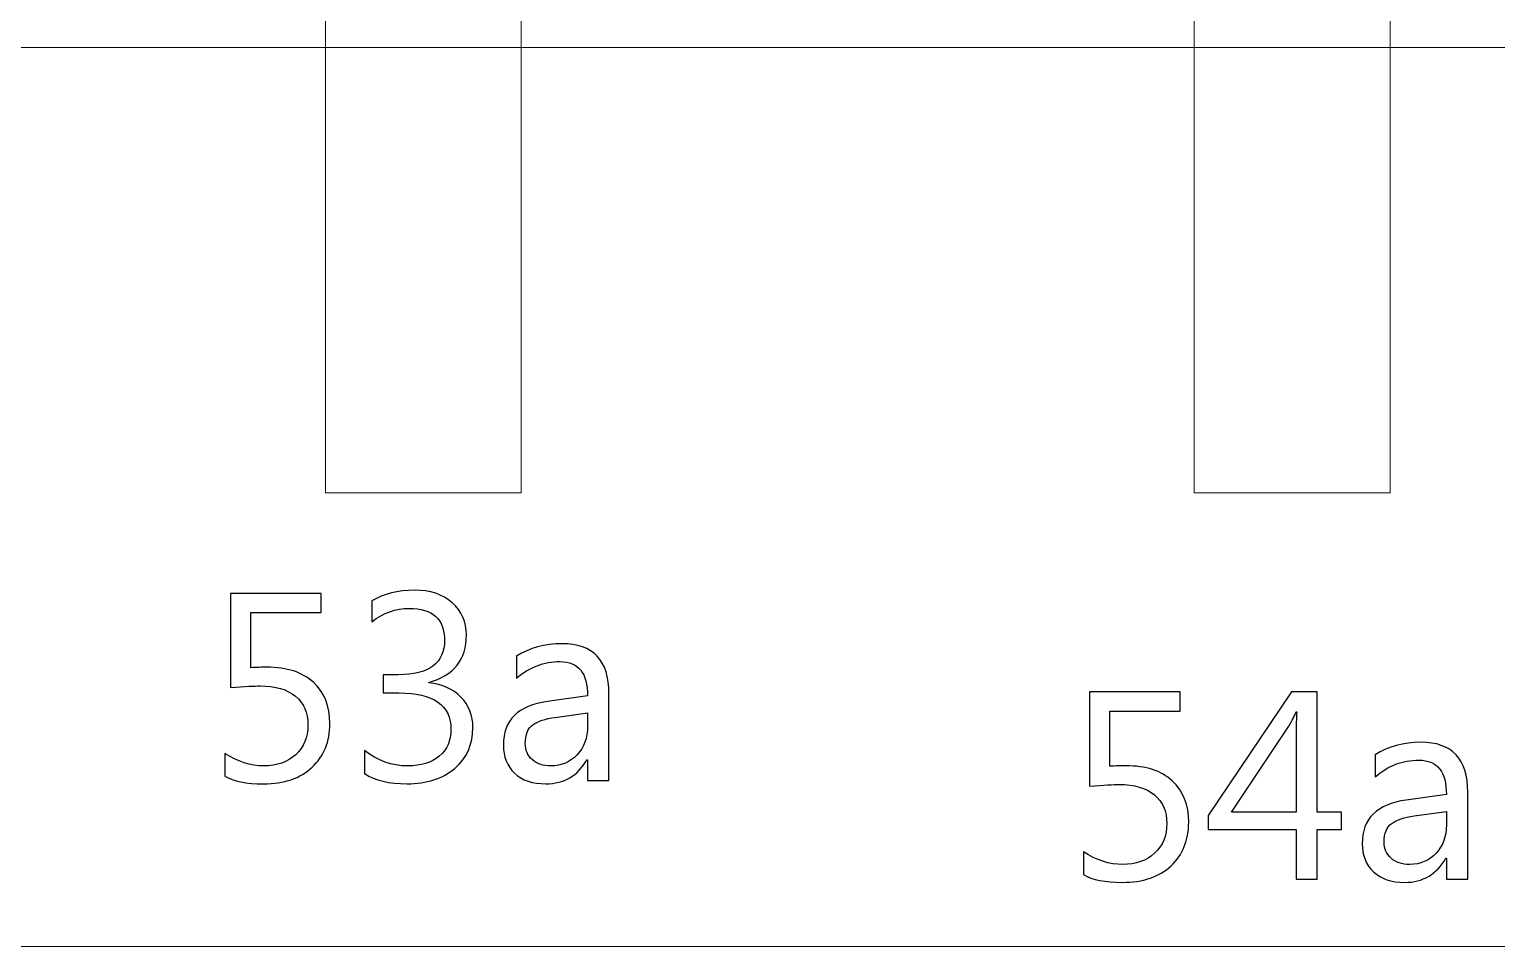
# Model space of a CAD drawing. Header units: centimetres. Extents: x -19.4 to 19.9, y -26.5 to 22.7.
# Drawn here: x -2.391 to -0.068, y 19.805 to 21.257 of the extents above; entities that cross this region are included whole.
import ezdxf

# ---------------------------------------------------------------- set-up
doc = ezdxf.new("R2010")
doc.units = ezdxf.units.CM
doc.header["$MEASUREMENT"] = 0
doc.layers.add('Camada 1', color=7, linetype='Continuous')

msp = doc.modelspace()

# ---------------------------------------------------------------- linework, layer by layer
at = {"layer": 'Camada 1', "color": 7, "lineweight": 9}
for points in [[(-1.92251, 20.52374), (-1.61237, 20.52374), (-1.61237, 21.94334), (-1.92251, 21.94334), (-1.92251, 20.52374)], [(-0.54651, 20.52374), (-0.23637, 20.52374), (-0.23637, 21.94334), (-0.54651, 21.94334), (-0.54651, 20.52374)]]:
    msp.add_lwpolyline(points, close=True, dxfattribs=at)
for points in [[(-5.71413, 22.67052), (-5.71413, 22.67052), (2.17639, 22.67048), (2.17639, 22.67048), (2.17639, 22.67048), (2.17639, 22.67048), (2.17639, 19.8054), (2.17639, 19.8054), (2.17639, 19.8054), (2.17639, 19.8054), (-5.71413, 19.80566), (-5.71413, 19.80566), (-5.71413, 19.80566), (-5.71413, 19.80566), (-5.71413, 22.67052), (-5.71413, 22.67052)], [(-5.71413, 21.22868), (-5.71413, 21.22868), (2.17639, 21.22866), (2.17639, 21.22866), (2.17639, 21.22866), (2.17639, 21.22866), (2.17639, 19.8054), (2.17639, 19.8054), (2.17639, 19.8054), (2.17639, 19.8054), (-5.71413, 19.80553), (-5.71413, 19.80553), (-5.71413, 19.80553), (-5.71413, 19.80553), (-5.71413, 21.22868), (-5.71413, 21.22868)]]:
    msp.add_open_spline(points, degree=3, knots=[0, 0, 0, 0, 0.2, 0.2, 0.2, 0.2, 0.4, 0.4, 0.4, 0.4, 0.6, 0.6, 0.6, 0.6, 1, 1, 1, 1], dxfattribs=at)
at = {"layer": 'Camada 1', "color": 7}
for points, knots in [([(-2.08178, 20.0754), (-2.08178, 20.0754), (-2.08178, 20.11138), (-2.08178, 20.11138), (-2.08178, 20.11138), (-2.06153, 20.09812), (-2.04093, 20.09148), (-2.01998, 20.09148), (-2.01998, 20.09148), (-1.99902, 20.09148), (-1.98216, 20.09741), (-1.96932, 20.10926), (-1.96932, 20.10926), (-1.95654, 20.12105), (-1.95012, 20.13678), (-1.95012, 20.15633), (-1.95012, 20.15633), (-1.95012, 20.17573), (-1.95669, 20.1909), (-1.96974, 20.20176), (-1.96974, 20.20176), (-1.98286, 20.21263), (-2.00156, 20.21806), (-2.02597, 20.21806), (-2.02597, 20.21806), (-2.03423, 20.21806), (-2.04975, 20.21722), (-2.07247, 20.21559), (-2.07247, 20.21559), (-2.07247, 20.21559), (-2.07247, 20.36454), (-2.07247, 20.36454), (-2.07247, 20.36454), (-2.07247, 20.36454), (-1.92896, 20.36454), (-1.92896, 20.36454), (-1.92896, 20.36454), (-1.92896, 20.36454), (-1.92896, 20.33406), (-1.92896, 20.33406), (-1.92896, 20.33406), (-1.92896, 20.33406), (-2.0403, 20.33406), (-2.0403, 20.33406), (-2.0403, 20.33406), (-2.0403, 20.33406), (-2.0403, 20.24685), (-2.0403, 20.24685), (-2.0403, 20.24685), (-2.03119, 20.24741), (-2.0228, 20.2477), (-2.01504, 20.2477), (-2.01504, 20.2477), (-1.98336, 20.2477), (-1.9588, 20.23972), (-1.94145, 20.22385), (-1.94145, 20.22385), (-1.92409, 20.20797), (-1.91541, 20.18617), (-1.91541, 20.15851), (-1.91541, 20.15851), (-1.91541, 20.12987), (-1.92472, 20.10679), (-1.94342, 20.08937), (-1.94342, 20.08937), (-1.96212, 20.07187), (-1.9878, 20.06312), (-2.02033, 20.06312), (-2.02033, 20.06312), (-2.04777, 20.06312), (-2.06824, 20.06721), (-2.08178, 20.0754)], [0, 0, 0, 0, 0.0526316, 0.0526316, 0.0526316, 0.0526316, 0.1052632, 0.1052632, 0.1052632, 0.1052632, 0.1578947, 0.1578947, 0.1578947, 0.1578947, 0.2105263, 0.2105263, 0.2105263, 0.2105263, 0.2631579, 0.2631579, 0.2631579, 0.2631579, 0.3157895, 0.3157895, 0.3157895, 0.3157895, 0.3684211, 0.3684211, 0.3684211, 0.3684211, 0.4210526, 0.4210526, 0.4210526, 0.4210526, 0.4736842, 0.4736842, 0.4736842, 0.4736842, 0.5263158, 0.5263158, 0.5263158, 0.5263158, 0.5789474, 0.5789474, 0.5789474, 0.5789474, 0.6315789, 0.6315789, 0.6315789, 0.6315789, 0.6842105, 0.6842105, 0.6842105, 0.6842105, 0.7368421, 0.7368421, 0.7368421, 0.7368421, 0.7894737, 0.7894737, 0.7894737, 0.7894737, 0.8421053, 0.8421053, 0.8421053, 0.8421053, 0.8947368, 0.8947368, 0.8947368, 0.8947368, 1, 1, 1, 1]), ([(-1.86038, 20.07921), (-1.86038, 20.07921), (-1.86038, 20.11561), (-1.86038, 20.11561), (-1.86038, 20.11561), (-1.84013, 20.09953), (-1.8172, 20.09148), (-1.79172, 20.09148), (-1.79172, 20.09148), (-1.77098, 20.09148), (-1.75447, 20.09663), (-1.74212, 20.10701), (-1.74212, 20.10701), (-1.72978, 20.11738), (-1.72364, 20.13135), (-1.72364, 20.14885), (-1.72364, 20.14885), (-1.72364, 20.18765), (-1.75115, 20.20706), (-1.80612, 20.20706), (-1.80612, 20.20706), (-1.80612, 20.20706), (-1.83074, 20.20706), (-1.83074, 20.20706), (-1.83074, 20.20706), (-1.83074, 20.20706), (-1.83074, 20.23584), (-1.83074, 20.23584), (-1.83074, 20.23584), (-1.83074, 20.23584), (-1.80732, 20.23584), (-1.80732, 20.23584), (-1.80732, 20.23584), (-1.75828, 20.23584), (-1.7338, 20.25405), (-1.7338, 20.29038), (-1.7338, 20.29038), (-1.7338, 20.32404), (-1.7525, 20.34083), (-1.78989, 20.34083), (-1.78989, 20.34083), (-1.81077, 20.34083), (-1.83046, 20.33378), (-1.84895, 20.31966), (-1.84895, 20.31966), (-1.84895, 20.31966), (-1.84895, 20.35268), (-1.84895, 20.35268), (-1.84895, 20.35268), (-1.8299, 20.36397), (-1.80739, 20.36962), (-1.78149, 20.36962), (-1.78149, 20.36962), (-1.75652, 20.36962), (-1.73655, 20.36299), (-1.72152, 20.34979), (-1.72152, 20.34979), (-1.70656, 20.33653), (-1.69908, 20.31959), (-1.69908, 20.29892), (-1.69908, 20.29892), (-1.69908, 20.2599), (-1.71891, 20.23478), (-1.75863, 20.22364), (-1.75863, 20.22364), (-1.75863, 20.22364), (-1.75863, 20.22279), (-1.75863, 20.22279), (-1.75863, 20.22279), (-1.73733, 20.22074), (-1.72039, 20.21326), (-1.70783, 20.20035), (-1.70783, 20.20035), (-1.6952, 20.18744), (-1.68892, 20.17135), (-1.68892, 20.15209), (-1.68892, 20.15209), (-1.68892, 20.12542), (-1.69845, 20.10397), (-1.71757, 20.0876), (-1.71757, 20.0876), (-1.73669, 20.0713), (-1.76188, 20.06312), (-1.79314, 20.06312), (-1.79314, 20.06312), (-1.82129, 20.06312), (-1.84372, 20.06848), (-1.86038, 20.07921)], [0, 0, 0, 0, 0.0434783, 0.0434783, 0.0434783, 0.0434783, 0.0869565, 0.0869565, 0.0869565, 0.0869565, 0.1304348, 0.1304348, 0.1304348, 0.1304348, 0.173913, 0.173913, 0.173913, 0.173913, 0.2173913, 0.2173913, 0.2173913, 0.2173913, 0.2608696, 0.2608696, 0.2608696, 0.2608696, 0.3043478, 0.3043478, 0.3043478, 0.3043478, 0.3478261, 0.3478261, 0.3478261, 0.3478261, 0.3913043, 0.3913043, 0.3913043, 0.3913043, 0.4347826, 0.4347826, 0.4347826, 0.4347826, 0.4782609, 0.4782609, 0.4782609, 0.4782609, 0.5217391, 0.5217391, 0.5217391, 0.5217391, 0.5652174, 0.5652174, 0.5652174, 0.5652174, 0.6086957, 0.6086957, 0.6086957, 0.6086957, 0.6521739, 0.6521739, 0.6521739, 0.6521739, 0.6956522, 0.6956522, 0.6956522, 0.6956522, 0.7391304, 0.7391304, 0.7391304, 0.7391304, 0.7826087, 0.7826087, 0.7826087, 0.7826087, 0.826087, 0.826087, 0.826087, 0.826087, 0.8695652, 0.8695652, 0.8695652, 0.8695652, 0.9130435, 0.9130435, 0.9130435, 0.9130435, 1, 1, 1, 1]), ([(-1.47344, 20.0682), (-1.47344, 20.0682), (-1.50731, 20.0682), (-1.50731, 20.0682), (-1.50731, 20.0682), (-1.50731, 20.0682), (-1.50731, 20.10129), (-1.50731, 20.10129), (-1.50731, 20.10129), (-1.50731, 20.10129), (-1.50816, 20.10129), (-1.50816, 20.10129), (-1.50816, 20.10129), (-1.5229, 20.07582), (-1.54456, 20.06312), (-1.57328, 20.06312), (-1.57328, 20.06312), (-1.59438, 20.06312), (-1.61089, 20.06869), (-1.62281, 20.07991), (-1.62281, 20.07991), (-1.63474, 20.09106), (-1.64066, 20.10588), (-1.64066, 20.12436), (-1.64066, 20.12436), (-1.64066, 20.16395), (-1.61738, 20.18702), (-1.57081, 20.19351), (-1.57081, 20.19351), (-1.57081, 20.19351), (-1.50731, 20.2024), (-1.50731, 20.2024), (-1.50731, 20.2024), (-1.50731, 20.23852), (-1.52185, 20.25659), (-1.55091, 20.25659), (-1.55091, 20.25659), (-1.57639, 20.25659), (-1.59939, 20.24784), (-1.61992, 20.23034), (-1.61992, 20.23034), (-1.61992, 20.23034), (-1.61992, 20.26505), (-1.61992, 20.26505), (-1.61992, 20.26505), (-1.59911, 20.27832), (-1.57519, 20.28495), (-1.54802, 20.28495), (-1.54802, 20.28495), (-1.49828, 20.28495), (-1.47344, 20.25863), (-1.47344, 20.20593), (-1.47344, 20.20593), (-1.47344, 20.20593), (-1.47344, 20.0682), (-1.47344, 20.0682)], [0, 0, 0, 0, 0.0666667, 0.0666667, 0.0666667, 0.0666667, 0.1333333, 0.1333333, 0.1333333, 0.1333333, 0.2, 0.2, 0.2, 0.2, 0.2666667, 0.2666667, 0.2666667, 0.2666667, 0.3333333, 0.3333333, 0.3333333, 0.3333333, 0.4, 0.4, 0.4, 0.4, 0.4666667, 0.4666667, 0.4666667, 0.4666667, 0.5333333, 0.5333333, 0.5333333, 0.5333333, 0.6, 0.6, 0.6, 0.6, 0.6666667, 0.6666667, 0.6666667, 0.6666667, 0.7333333, 0.7333333, 0.7333333, 0.7333333, 0.8, 0.8, 0.8, 0.8, 0.8666667, 0.8666667, 0.8666667, 0.8666667, 1, 1, 1, 1]), ([(-0.72178, 19.9194), (-0.72178, 19.9194), (-0.72178, 19.95538), (-0.72178, 19.95538), (-0.72178, 19.95538), (-0.70153, 19.94212), (-0.68093, 19.93548), (-0.65998, 19.93548), (-0.65998, 19.93548), (-0.63902, 19.93548), (-0.62216, 19.94141), (-0.60932, 19.95326), (-0.60932, 19.95326), (-0.59654, 19.96505), (-0.59012, 19.98078), (-0.59012, 20.00033), (-0.59012, 20.00033), (-0.59012, 20.01973), (-0.59669, 20.0349), (-0.60974, 20.04576), (-0.60974, 20.04576), (-0.62286, 20.05663), (-0.64156, 20.06206), (-0.66597, 20.06206), (-0.66597, 20.06206), (-0.67423, 20.06206), (-0.68975, 20.06122), (-0.71247, 20.05959), (-0.71247, 20.05959), (-0.71247, 20.05959), (-0.71247, 20.20854), (-0.71247, 20.20854), (-0.71247, 20.20854), (-0.71247, 20.20854), (-0.56896, 20.20854), (-0.56896, 20.20854), (-0.56896, 20.20854), (-0.56896, 20.20854), (-0.56896, 20.17806), (-0.56896, 20.17806), (-0.56896, 20.17806), (-0.56896, 20.17806), (-0.6803, 20.17806), (-0.6803, 20.17806), (-0.6803, 20.17806), (-0.6803, 20.17806), (-0.6803, 20.09085), (-0.6803, 20.09085), (-0.6803, 20.09085), (-0.67119, 20.09141), (-0.6628, 20.0917), (-0.65504, 20.0917), (-0.65504, 20.0917), (-0.62336, 20.0917), (-0.5988, 20.08372), (-0.58145, 20.06785), (-0.58145, 20.06785), (-0.56409, 20.05197), (-0.55541, 20.03017), (-0.55541, 20.00251), (-0.55541, 20.00251), (-0.55541, 19.97387), (-0.56472, 19.95079), (-0.58342, 19.93337), (-0.58342, 19.93337), (-0.60212, 19.91587), (-0.6278, 19.90712), (-0.66033, 19.90712), (-0.66033, 19.90712), (-0.68777, 19.90712), (-0.70824, 19.91121), (-0.72178, 19.9194)], [0, 0, 0, 0, 0.0526316, 0.0526316, 0.0526316, 0.0526316, 0.1052632, 0.1052632, 0.1052632, 0.1052632, 0.1578947, 0.1578947, 0.1578947, 0.1578947, 0.2105263, 0.2105263, 0.2105263, 0.2105263, 0.2631579, 0.2631579, 0.2631579, 0.2631579, 0.3157895, 0.3157895, 0.3157895, 0.3157895, 0.3684211, 0.3684211, 0.3684211, 0.3684211, 0.4210526, 0.4210526, 0.4210526, 0.4210526, 0.4736842, 0.4736842, 0.4736842, 0.4736842, 0.5263158, 0.5263158, 0.5263158, 0.5263158, 0.5789474, 0.5789474, 0.5789474, 0.5789474, 0.6315789, 0.6315789, 0.6315789, 0.6315789, 0.6842105, 0.6842105, 0.6842105, 0.6842105, 0.7368421, 0.7368421, 0.7368421, 0.7368421, 0.7894737, 0.7894737, 0.7894737, 0.7894737, 0.8421053, 0.8421053, 0.8421053, 0.8421053, 0.8947368, 0.8947368, 0.8947368, 0.8947368, 1, 1, 1, 1]), ([(-0.31368, 19.99094), (-0.31368, 19.99094), (-0.35178, 19.99094), (-0.35178, 19.99094), (-0.35178, 19.99094), (-0.35178, 19.99094), (-0.35178, 19.9122), (-0.35178, 19.9122), (-0.35178, 19.9122), (-0.35178, 19.9122), (-0.38523, 19.9122), (-0.38523, 19.9122), (-0.38523, 19.9122), (-0.38523, 19.9122), (-0.38523, 19.99094), (-0.38523, 19.99094), (-0.38523, 19.99094), (-0.38523, 19.99094), (-0.52451, 19.99094), (-0.52451, 19.99094), (-0.52451, 19.99094), (-0.52451, 19.99094), (-0.52451, 20.0131), (-0.52451, 20.0131), (-0.52451, 20.0131), (-0.52451, 20.0131), (-0.39264, 20.20854), (-0.39264, 20.20854), (-0.39264, 20.20854), (-0.39264, 20.20854), (-0.35178, 20.20854), (-0.35178, 20.20854), (-0.35178, 20.20854), (-0.35178, 20.20854), (-0.35178, 20.01846), (-0.35178, 20.01846), (-0.35178, 20.01846), (-0.35178, 20.01846), (-0.31368, 20.01846), (-0.31368, 20.01846), (-0.31368, 20.01846), (-0.31368, 20.01846), (-0.31368, 19.99094), (-0.31368, 19.99094)], [0, 0, 0, 0, 0.0833333, 0.0833333, 0.0833333, 0.0833333, 0.1666667, 0.1666667, 0.1666667, 0.1666667, 0.25, 0.25, 0.25, 0.25, 0.3333333, 0.3333333, 0.3333333, 0.3333333, 0.4166667, 0.4166667, 0.4166667, 0.4166667, 0.5, 0.5, 0.5, 0.5, 0.5833333, 0.5833333, 0.5833333, 0.5833333, 0.6666667, 0.6666667, 0.6666667, 0.6666667, 0.75, 0.75, 0.75, 0.75, 0.8333333, 0.8333333, 0.8333333, 0.8333333, 1, 1, 1, 1]), ([(-1.50731, 20.17531), (-1.50731, 20.17531), (-1.55839, 20.16825), (-1.55839, 20.16825), (-1.55839, 20.16825), (-1.57413, 20.16606), (-1.58598, 20.16211), (-1.59395, 20.15654), (-1.59395, 20.15654), (-1.60193, 20.15089), (-1.60595, 20.14101), (-1.60595, 20.12676), (-1.60595, 20.12676), (-1.60595, 20.11639), (-1.60228, 20.10792), (-1.59487, 20.10136), (-1.59487, 20.10136), (-1.58753, 20.0948), (-1.57766, 20.09148), (-1.56545, 20.09148), (-1.56545, 20.09148), (-1.54859, 20.09148), (-1.53469, 20.09741), (-1.52375, 20.10919), (-1.52375, 20.10919), (-1.51281, 20.12105), (-1.50731, 20.136), (-1.50731, 20.15414), (-1.50731, 20.15414), (-1.50731, 20.15414), (-1.50731, 20.17531), (-1.50731, 20.17531)], [0, 0, 0, 0, 0.1111111, 0.1111111, 0.1111111, 0.1111111, 0.2222222, 0.2222222, 0.2222222, 0.2222222, 0.3333333, 0.3333333, 0.3333333, 0.3333333, 0.4444444, 0.4444444, 0.4444444, 0.4444444, 0.5555556, 0.5555556, 0.5555556, 0.5555556, 0.6666667, 0.6666667, 0.6666667, 0.6666667, 0.7777778, 0.7777778, 0.7777778, 0.7777778, 1, 1, 1, 1]), ([(-0.38523, 20.01846), (-0.38523, 20.01846), (-0.38523, 20.14652), (-0.38523, 20.14652), (-0.38523, 20.14652), (-0.38523, 20.15562), (-0.38495, 20.16585), (-0.38438, 20.17714), (-0.38438, 20.17714), (-0.38438, 20.17714), (-0.38523, 20.17714), (-0.38523, 20.17714), (-0.38523, 20.17714), (-0.38713, 20.17213), (-0.39094, 20.16458), (-0.39659, 20.15442), (-0.39659, 20.15442), (-0.39659, 20.15442), (-0.48775, 20.01846), (-0.48775, 20.01846), (-0.48775, 20.01846), (-0.48775, 20.01846), (-0.38523, 20.01846), (-0.38523, 20.01846)], [0, 0, 0, 0, 0.1428571, 0.1428571, 0.1428571, 0.1428571, 0.2857143, 0.2857143, 0.2857143, 0.2857143, 0.4285714, 0.4285714, 0.4285714, 0.4285714, 0.5714286, 0.5714286, 0.5714286, 0.5714286, 0.7142857, 0.7142857, 0.7142857, 0.7142857, 1, 1, 1, 1]), ([(-0.11344, 19.9122), (-0.11344, 19.9122), (-0.14731, 19.9122), (-0.14731, 19.9122), (-0.14731, 19.9122), (-0.14731, 19.9122), (-0.14731, 19.94529), (-0.14731, 19.94529), (-0.14731, 19.94529), (-0.14731, 19.94529), (-0.14816, 19.94529), (-0.14816, 19.94529), (-0.14816, 19.94529), (-0.1629, 19.91982), (-0.18456, 19.90712), (-0.21328, 19.90712), (-0.21328, 19.90712), (-0.23438, 19.90712), (-0.25089, 19.91269), (-0.26281, 19.92391), (-0.26281, 19.92391), (-0.27474, 19.93506), (-0.28066, 19.94988), (-0.28066, 19.96836), (-0.28066, 19.96836), (-0.28066, 20.00795), (-0.25738, 20.03102), (-0.21081, 20.03751), (-0.21081, 20.03751), (-0.21081, 20.03751), (-0.14731, 20.0464), (-0.14731, 20.0464), (-0.14731, 20.0464), (-0.14731, 20.08252), (-0.16185, 20.10059), (-0.19091, 20.10059), (-0.19091, 20.10059), (-0.21639, 20.10059), (-0.23939, 20.09184), (-0.25992, 20.07434), (-0.25992, 20.07434), (-0.25992, 20.07434), (-0.25992, 20.10905), (-0.25992, 20.10905), (-0.25992, 20.10905), (-0.23911, 20.12232), (-0.21519, 20.12895), (-0.18802, 20.12895), (-0.18802, 20.12895), (-0.13828, 20.12895), (-0.11344, 20.10263), (-0.11344, 20.04993), (-0.11344, 20.04993), (-0.11344, 20.04993), (-0.11344, 19.9122), (-0.11344, 19.9122)], [0, 0, 0, 0, 0.0666667, 0.0666667, 0.0666667, 0.0666667, 0.1333333, 0.1333333, 0.1333333, 0.1333333, 0.2, 0.2, 0.2, 0.2, 0.2666667, 0.2666667, 0.2666667, 0.2666667, 0.3333333, 0.3333333, 0.3333333, 0.3333333, 0.4, 0.4, 0.4, 0.4, 0.4666667, 0.4666667, 0.4666667, 0.4666667, 0.5333333, 0.5333333, 0.5333333, 0.5333333, 0.6, 0.6, 0.6, 0.6, 0.6666667, 0.6666667, 0.6666667, 0.6666667, 0.7333333, 0.7333333, 0.7333333, 0.7333333, 0.8, 0.8, 0.8, 0.8, 0.8666667, 0.8666667, 0.8666667, 0.8666667, 1, 1, 1, 1]), ([(-0.14731, 20.01931), (-0.14731, 20.01931), (-0.19839, 20.01225), (-0.19839, 20.01225), (-0.19839, 20.01225), (-0.21413, 20.01006), (-0.22598, 20.00611), (-0.23395, 20.00054), (-0.23395, 20.00054), (-0.24193, 19.99489), (-0.24595, 19.98501), (-0.24595, 19.97076), (-0.24595, 19.97076), (-0.24595, 19.96039), (-0.24228, 19.95192), (-0.23487, 19.94536), (-0.23487, 19.94536), (-0.22753, 19.9388), (-0.21766, 19.93548), (-0.20545, 19.93548), (-0.20545, 19.93548), (-0.18859, 19.93548), (-0.17469, 19.94141), (-0.16375, 19.95319), (-0.16375, 19.95319), (-0.15281, 19.96505), (-0.14731, 19.98), (-0.14731, 19.99814), (-0.14731, 19.99814), (-0.14731, 19.99814), (-0.14731, 20.01931), (-0.14731, 20.01931)], [0, 0, 0, 0, 0.1111111, 0.1111111, 0.1111111, 0.1111111, 0.2222222, 0.2222222, 0.2222222, 0.2222222, 0.3333333, 0.3333333, 0.3333333, 0.3333333, 0.4444444, 0.4444444, 0.4444444, 0.4444444, 0.5555556, 0.5555556, 0.5555556, 0.5555556, 0.6666667, 0.6666667, 0.6666667, 0.6666667, 0.7777778, 0.7777778, 0.7777778, 0.7777778, 1, 1, 1, 1])]:
    msp.add_open_spline(points, degree=3, knots=knots, dxfattribs=at)
at = {"layer": 'Camada 1', "color": 250, "lineweight": 9}
for points, knots in [([(-2.08178, 20.0754), (-2.08178, 20.0754), (-2.08178, 20.11138), (-2.08178, 20.11138), (-2.08178, 20.11138), (-2.06153, 20.09812), (-2.04093, 20.09148), (-2.01998, 20.09148), (-2.01998, 20.09148), (-1.99902, 20.09148), (-1.98216, 20.09741), (-1.96932, 20.10926), (-1.96932, 20.10926), (-1.95654, 20.12105), (-1.95012, 20.13678), (-1.95012, 20.15633), (-1.95012, 20.15633), (-1.95012, 20.17573), (-1.95669, 20.1909), (-1.96974, 20.20176), (-1.96974, 20.20176), (-1.98286, 20.21263), (-2.00156, 20.21806), (-2.02597, 20.21806), (-2.02597, 20.21806), (-2.03423, 20.21806), (-2.04975, 20.21722), (-2.07247, 20.21559), (-2.07247, 20.21559), (-2.07247, 20.21559), (-2.07247, 20.36454), (-2.07247, 20.36454), (-2.07247, 20.36454), (-2.07247, 20.36454), (-1.92896, 20.36454), (-1.92896, 20.36454), (-1.92896, 20.36454), (-1.92896, 20.36454), (-1.92896, 20.33406), (-1.92896, 20.33406), (-1.92896, 20.33406), (-1.92896, 20.33406), (-2.0403, 20.33406), (-2.0403, 20.33406), (-2.0403, 20.33406), (-2.0403, 20.33406), (-2.0403, 20.24685), (-2.0403, 20.24685), (-2.0403, 20.24685), (-2.03119, 20.24741), (-2.0228, 20.2477), (-2.01504, 20.2477), (-2.01504, 20.2477), (-1.98336, 20.2477), (-1.9588, 20.23972), (-1.94145, 20.22385), (-1.94145, 20.22385), (-1.92409, 20.20797), (-1.91541, 20.18617), (-1.91541, 20.15851), (-1.91541, 20.15851), (-1.91541, 20.12987), (-1.92472, 20.10679), (-1.94342, 20.08937), (-1.94342, 20.08937), (-1.96212, 20.07187), (-1.9878, 20.06312), (-2.02033, 20.06312), (-2.02033, 20.06312), (-2.04777, 20.06312), (-2.06824, 20.06721), (-2.08178, 20.0754)], [0, 0, 0, 0, 0.0526316, 0.0526316, 0.0526316, 0.0526316, 0.1052632, 0.1052632, 0.1052632, 0.1052632, 0.1578947, 0.1578947, 0.1578947, 0.1578947, 0.2105263, 0.2105263, 0.2105263, 0.2105263, 0.2631579, 0.2631579, 0.2631579, 0.2631579, 0.3157895, 0.3157895, 0.3157895, 0.3157895, 0.3684211, 0.3684211, 0.3684211, 0.3684211, 0.4210526, 0.4210526, 0.4210526, 0.4210526, 0.4736842, 0.4736842, 0.4736842, 0.4736842, 0.5263158, 0.5263158, 0.5263158, 0.5263158, 0.5789474, 0.5789474, 0.5789474, 0.5789474, 0.6315789, 0.6315789, 0.6315789, 0.6315789, 0.6842105, 0.6842105, 0.6842105, 0.6842105, 0.7368421, 0.7368421, 0.7368421, 0.7368421, 0.7894737, 0.7894737, 0.7894737, 0.7894737, 0.8421053, 0.8421053, 0.8421053, 0.8421053, 0.8947368, 0.8947368, 0.8947368, 0.8947368, 1, 1, 1, 1]), ([(-1.86038, 20.07921), (-1.86038, 20.07921), (-1.86038, 20.11561), (-1.86038, 20.11561), (-1.86038, 20.11561), (-1.84013, 20.09953), (-1.8172, 20.09148), (-1.79172, 20.09148), (-1.79172, 20.09148), (-1.77098, 20.09148), (-1.75447, 20.09663), (-1.74212, 20.10701), (-1.74212, 20.10701), (-1.72978, 20.11738), (-1.72364, 20.13135), (-1.72364, 20.14885), (-1.72364, 20.14885), (-1.72364, 20.18765), (-1.75115, 20.20706), (-1.80612, 20.20706), (-1.80612, 20.20706), (-1.80612, 20.20706), (-1.83074, 20.20706), (-1.83074, 20.20706), (-1.83074, 20.20706), (-1.83074, 20.20706), (-1.83074, 20.23584), (-1.83074, 20.23584), (-1.83074, 20.23584), (-1.83074, 20.23584), (-1.80732, 20.23584), (-1.80732, 20.23584), (-1.80732, 20.23584), (-1.75828, 20.23584), (-1.7338, 20.25405), (-1.7338, 20.29038), (-1.7338, 20.29038), (-1.7338, 20.32404), (-1.7525, 20.34083), (-1.78989, 20.34083), (-1.78989, 20.34083), (-1.81077, 20.34083), (-1.83046, 20.33378), (-1.84895, 20.31966), (-1.84895, 20.31966), (-1.84895, 20.31966), (-1.84895, 20.35268), (-1.84895, 20.35268), (-1.84895, 20.35268), (-1.8299, 20.36397), (-1.80739, 20.36962), (-1.78149, 20.36962), (-1.78149, 20.36962), (-1.75652, 20.36962), (-1.73655, 20.36299), (-1.72152, 20.34979), (-1.72152, 20.34979), (-1.70656, 20.33653), (-1.69908, 20.31959), (-1.69908, 20.29892), (-1.69908, 20.29892), (-1.69908, 20.2599), (-1.71891, 20.23478), (-1.75863, 20.22364), (-1.75863, 20.22364), (-1.75863, 20.22364), (-1.75863, 20.22279), (-1.75863, 20.22279), (-1.75863, 20.22279), (-1.73733, 20.22074), (-1.72039, 20.21326), (-1.70783, 20.20035), (-1.70783, 20.20035), (-1.6952, 20.18744), (-1.68892, 20.17135), (-1.68892, 20.15209), (-1.68892, 20.15209), (-1.68892, 20.12542), (-1.69845, 20.10397), (-1.71757, 20.0876), (-1.71757, 20.0876), (-1.73669, 20.0713), (-1.76188, 20.06312), (-1.79314, 20.06312), (-1.79314, 20.06312), (-1.82129, 20.06312), (-1.84372, 20.06848), (-1.86038, 20.07921)], [0, 0, 0, 0, 0.0434783, 0.0434783, 0.0434783, 0.0434783, 0.0869565, 0.0869565, 0.0869565, 0.0869565, 0.1304348, 0.1304348, 0.1304348, 0.1304348, 0.173913, 0.173913, 0.173913, 0.173913, 0.2173913, 0.2173913, 0.2173913, 0.2173913, 0.2608696, 0.2608696, 0.2608696, 0.2608696, 0.3043478, 0.3043478, 0.3043478, 0.3043478, 0.3478261, 0.3478261, 0.3478261, 0.3478261, 0.3913043, 0.3913043, 0.3913043, 0.3913043, 0.4347826, 0.4347826, 0.4347826, 0.4347826, 0.4782609, 0.4782609, 0.4782609, 0.4782609, 0.5217391, 0.5217391, 0.5217391, 0.5217391, 0.5652174, 0.5652174, 0.5652174, 0.5652174, 0.6086957, 0.6086957, 0.6086957, 0.6086957, 0.6521739, 0.6521739, 0.6521739, 0.6521739, 0.6956522, 0.6956522, 0.6956522, 0.6956522, 0.7391304, 0.7391304, 0.7391304, 0.7391304, 0.7826087, 0.7826087, 0.7826087, 0.7826087, 0.826087, 0.826087, 0.826087, 0.826087, 0.8695652, 0.8695652, 0.8695652, 0.8695652, 0.9130435, 0.9130435, 0.9130435, 0.9130435, 1, 1, 1, 1]), ([(-1.47344, 20.0682), (-1.47344, 20.0682), (-1.50731, 20.0682), (-1.50731, 20.0682), (-1.50731, 20.0682), (-1.50731, 20.0682), (-1.50731, 20.10129), (-1.50731, 20.10129), (-1.50731, 20.10129), (-1.50731, 20.10129), (-1.50816, 20.10129), (-1.50816, 20.10129), (-1.50816, 20.10129), (-1.5229, 20.07582), (-1.54456, 20.06312), (-1.57328, 20.06312), (-1.57328, 20.06312), (-1.59438, 20.06312), (-1.61089, 20.06869), (-1.62281, 20.07991), (-1.62281, 20.07991), (-1.63474, 20.09106), (-1.64066, 20.10588), (-1.64066, 20.12436), (-1.64066, 20.12436), (-1.64066, 20.16395), (-1.61738, 20.18702), (-1.57081, 20.19351), (-1.57081, 20.19351), (-1.57081, 20.19351), (-1.50731, 20.2024), (-1.50731, 20.2024), (-1.50731, 20.2024), (-1.50731, 20.23852), (-1.52185, 20.25659), (-1.55091, 20.25659), (-1.55091, 20.25659), (-1.57639, 20.25659), (-1.59939, 20.24784), (-1.61992, 20.23034), (-1.61992, 20.23034), (-1.61992, 20.23034), (-1.61992, 20.26505), (-1.61992, 20.26505), (-1.61992, 20.26505), (-1.59911, 20.27832), (-1.57519, 20.28495), (-1.54802, 20.28495), (-1.54802, 20.28495), (-1.49828, 20.28495), (-1.47344, 20.25863), (-1.47344, 20.20593), (-1.47344, 20.20593), (-1.47344, 20.20593), (-1.47344, 20.0682), (-1.47344, 20.0682)], [0, 0, 0, 0, 0.0666667, 0.0666667, 0.0666667, 0.0666667, 0.1333333, 0.1333333, 0.1333333, 0.1333333, 0.2, 0.2, 0.2, 0.2, 0.2666667, 0.2666667, 0.2666667, 0.2666667, 0.3333333, 0.3333333, 0.3333333, 0.3333333, 0.4, 0.4, 0.4, 0.4, 0.4666667, 0.4666667, 0.4666667, 0.4666667, 0.5333333, 0.5333333, 0.5333333, 0.5333333, 0.6, 0.6, 0.6, 0.6, 0.6666667, 0.6666667, 0.6666667, 0.6666667, 0.7333333, 0.7333333, 0.7333333, 0.7333333, 0.8, 0.8, 0.8, 0.8, 0.8666667, 0.8666667, 0.8666667, 0.8666667, 1, 1, 1, 1]), ([(-0.72178, 19.9194), (-0.72178, 19.9194), (-0.72178, 19.95538), (-0.72178, 19.95538), (-0.72178, 19.95538), (-0.70153, 19.94212), (-0.68093, 19.93548), (-0.65998, 19.93548), (-0.65998, 19.93548), (-0.63902, 19.93548), (-0.62216, 19.94141), (-0.60932, 19.95326), (-0.60932, 19.95326), (-0.59654, 19.96505), (-0.59012, 19.98078), (-0.59012, 20.00033), (-0.59012, 20.00033), (-0.59012, 20.01973), (-0.59669, 20.0349), (-0.60974, 20.04576), (-0.60974, 20.04576), (-0.62286, 20.05663), (-0.64156, 20.06206), (-0.66597, 20.06206), (-0.66597, 20.06206), (-0.67423, 20.06206), (-0.68975, 20.06122), (-0.71247, 20.05959), (-0.71247, 20.05959), (-0.71247, 20.05959), (-0.71247, 20.20854), (-0.71247, 20.20854), (-0.71247, 20.20854), (-0.71247, 20.20854), (-0.56896, 20.20854), (-0.56896, 20.20854), (-0.56896, 20.20854), (-0.56896, 20.20854), (-0.56896, 20.17806), (-0.56896, 20.17806), (-0.56896, 20.17806), (-0.56896, 20.17806), (-0.6803, 20.17806), (-0.6803, 20.17806), (-0.6803, 20.17806), (-0.6803, 20.17806), (-0.6803, 20.09085), (-0.6803, 20.09085), (-0.6803, 20.09085), (-0.67119, 20.09141), (-0.6628, 20.0917), (-0.65504, 20.0917), (-0.65504, 20.0917), (-0.62336, 20.0917), (-0.5988, 20.08372), (-0.58145, 20.06785), (-0.58145, 20.06785), (-0.56409, 20.05197), (-0.55541, 20.03017), (-0.55541, 20.00251), (-0.55541, 20.00251), (-0.55541, 19.97387), (-0.56472, 19.95079), (-0.58342, 19.93337), (-0.58342, 19.93337), (-0.60212, 19.91587), (-0.6278, 19.90712), (-0.66033, 19.90712), (-0.66033, 19.90712), (-0.68777, 19.90712), (-0.70824, 19.91121), (-0.72178, 19.9194)], [0, 0, 0, 0, 0.0526316, 0.0526316, 0.0526316, 0.0526316, 0.1052632, 0.1052632, 0.1052632, 0.1052632, 0.1578947, 0.1578947, 0.1578947, 0.1578947, 0.2105263, 0.2105263, 0.2105263, 0.2105263, 0.2631579, 0.2631579, 0.2631579, 0.2631579, 0.3157895, 0.3157895, 0.3157895, 0.3157895, 0.3684211, 0.3684211, 0.3684211, 0.3684211, 0.4210526, 0.4210526, 0.4210526, 0.4210526, 0.4736842, 0.4736842, 0.4736842, 0.4736842, 0.5263158, 0.5263158, 0.5263158, 0.5263158, 0.5789474, 0.5789474, 0.5789474, 0.5789474, 0.6315789, 0.6315789, 0.6315789, 0.6315789, 0.6842105, 0.6842105, 0.6842105, 0.6842105, 0.7368421, 0.7368421, 0.7368421, 0.7368421, 0.7894737, 0.7894737, 0.7894737, 0.7894737, 0.8421053, 0.8421053, 0.8421053, 0.8421053, 0.8947368, 0.8947368, 0.8947368, 0.8947368, 1, 1, 1, 1]), ([(-0.31368, 19.99094), (-0.31368, 19.99094), (-0.35178, 19.99094), (-0.35178, 19.99094), (-0.35178, 19.99094), (-0.35178, 19.99094), (-0.35178, 19.9122), (-0.35178, 19.9122), (-0.35178, 19.9122), (-0.35178, 19.9122), (-0.38523, 19.9122), (-0.38523, 19.9122), (-0.38523, 19.9122), (-0.38523, 19.9122), (-0.38523, 19.99094), (-0.38523, 19.99094), (-0.38523, 19.99094), (-0.38523, 19.99094), (-0.52451, 19.99094), (-0.52451, 19.99094), (-0.52451, 19.99094), (-0.52451, 19.99094), (-0.52451, 20.0131), (-0.52451, 20.0131), (-0.52451, 20.0131), (-0.52451, 20.0131), (-0.39264, 20.20854), (-0.39264, 20.20854), (-0.39264, 20.20854), (-0.39264, 20.20854), (-0.35178, 20.20854), (-0.35178, 20.20854), (-0.35178, 20.20854), (-0.35178, 20.20854), (-0.35178, 20.01846), (-0.35178, 20.01846), (-0.35178, 20.01846), (-0.35178, 20.01846), (-0.31368, 20.01846), (-0.31368, 20.01846), (-0.31368, 20.01846), (-0.31368, 20.01846), (-0.31368, 19.99094), (-0.31368, 19.99094)], [0, 0, 0, 0, 0.0833333, 0.0833333, 0.0833333, 0.0833333, 0.1666667, 0.1666667, 0.1666667, 0.1666667, 0.25, 0.25, 0.25, 0.25, 0.3333333, 0.3333333, 0.3333333, 0.3333333, 0.4166667, 0.4166667, 0.4166667, 0.4166667, 0.5, 0.5, 0.5, 0.5, 0.5833333, 0.5833333, 0.5833333, 0.5833333, 0.6666667, 0.6666667, 0.6666667, 0.6666667, 0.75, 0.75, 0.75, 0.75, 0.8333333, 0.8333333, 0.8333333, 0.8333333, 1, 1, 1, 1]), ([(-1.50731, 20.17531), (-1.50731, 20.17531), (-1.55839, 20.16825), (-1.55839, 20.16825), (-1.55839, 20.16825), (-1.57413, 20.16606), (-1.58598, 20.16211), (-1.59395, 20.15654), (-1.59395, 20.15654), (-1.60193, 20.15089), (-1.60595, 20.14101), (-1.60595, 20.12676), (-1.60595, 20.12676), (-1.60595, 20.11639), (-1.60228, 20.10792), (-1.59487, 20.10136), (-1.59487, 20.10136), (-1.58753, 20.0948), (-1.57766, 20.09148), (-1.56545, 20.09148), (-1.56545, 20.09148), (-1.54859, 20.09148), (-1.53469, 20.09741), (-1.52375, 20.10919), (-1.52375, 20.10919), (-1.51281, 20.12105), (-1.50731, 20.136), (-1.50731, 20.15414), (-1.50731, 20.15414), (-1.50731, 20.15414), (-1.50731, 20.17531), (-1.50731, 20.17531)], [0, 0, 0, 0, 0.1111111, 0.1111111, 0.1111111, 0.1111111, 0.2222222, 0.2222222, 0.2222222, 0.2222222, 0.3333333, 0.3333333, 0.3333333, 0.3333333, 0.4444444, 0.4444444, 0.4444444, 0.4444444, 0.5555556, 0.5555556, 0.5555556, 0.5555556, 0.6666667, 0.6666667, 0.6666667, 0.6666667, 0.7777778, 0.7777778, 0.7777778, 0.7777778, 1, 1, 1, 1]), ([(-0.38523, 20.01846), (-0.38523, 20.01846), (-0.38523, 20.14652), (-0.38523, 20.14652), (-0.38523, 20.14652), (-0.38523, 20.15562), (-0.38495, 20.16585), (-0.38438, 20.17714), (-0.38438, 20.17714), (-0.38438, 20.17714), (-0.38523, 20.17714), (-0.38523, 20.17714), (-0.38523, 20.17714), (-0.38713, 20.17213), (-0.39094, 20.16458), (-0.39659, 20.15442), (-0.39659, 20.15442), (-0.39659, 20.15442), (-0.48775, 20.01846), (-0.48775, 20.01846), (-0.48775, 20.01846), (-0.48775, 20.01846), (-0.38523, 20.01846), (-0.38523, 20.01846)], [0, 0, 0, 0, 0.1428571, 0.1428571, 0.1428571, 0.1428571, 0.2857143, 0.2857143, 0.2857143, 0.2857143, 0.4285714, 0.4285714, 0.4285714, 0.4285714, 0.5714286, 0.5714286, 0.5714286, 0.5714286, 0.7142857, 0.7142857, 0.7142857, 0.7142857, 1, 1, 1, 1]), ([(-0.11344, 19.9122), (-0.11344, 19.9122), (-0.14731, 19.9122), (-0.14731, 19.9122), (-0.14731, 19.9122), (-0.14731, 19.9122), (-0.14731, 19.94529), (-0.14731, 19.94529), (-0.14731, 19.94529), (-0.14731, 19.94529), (-0.14816, 19.94529), (-0.14816, 19.94529), (-0.14816, 19.94529), (-0.1629, 19.91982), (-0.18456, 19.90712), (-0.21328, 19.90712), (-0.21328, 19.90712), (-0.23438, 19.90712), (-0.25089, 19.91269), (-0.26281, 19.92391), (-0.26281, 19.92391), (-0.27474, 19.93506), (-0.28066, 19.94988), (-0.28066, 19.96836), (-0.28066, 19.96836), (-0.28066, 20.00795), (-0.25738, 20.03102), (-0.21081, 20.03751), (-0.21081, 20.03751), (-0.21081, 20.03751), (-0.14731, 20.0464), (-0.14731, 20.0464), (-0.14731, 20.0464), (-0.14731, 20.08252), (-0.16185, 20.10059), (-0.19091, 20.10059), (-0.19091, 20.10059), (-0.21639, 20.10059), (-0.23939, 20.09184), (-0.25992, 20.07434), (-0.25992, 20.07434), (-0.25992, 20.07434), (-0.25992, 20.10905), (-0.25992, 20.10905), (-0.25992, 20.10905), (-0.23911, 20.12232), (-0.21519, 20.12895), (-0.18802, 20.12895), (-0.18802, 20.12895), (-0.13828, 20.12895), (-0.11344, 20.10263), (-0.11344, 20.04993), (-0.11344, 20.04993), (-0.11344, 20.04993), (-0.11344, 19.9122), (-0.11344, 19.9122)], [0, 0, 0, 0, 0.0666667, 0.0666667, 0.0666667, 0.0666667, 0.1333333, 0.1333333, 0.1333333, 0.1333333, 0.2, 0.2, 0.2, 0.2, 0.2666667, 0.2666667, 0.2666667, 0.2666667, 0.3333333, 0.3333333, 0.3333333, 0.3333333, 0.4, 0.4, 0.4, 0.4, 0.4666667, 0.4666667, 0.4666667, 0.4666667, 0.5333333, 0.5333333, 0.5333333, 0.5333333, 0.6, 0.6, 0.6, 0.6, 0.6666667, 0.6666667, 0.6666667, 0.6666667, 0.7333333, 0.7333333, 0.7333333, 0.7333333, 0.8, 0.8, 0.8, 0.8, 0.8666667, 0.8666667, 0.8666667, 0.8666667, 1, 1, 1, 1]), ([(-0.14731, 20.01931), (-0.14731, 20.01931), (-0.19839, 20.01225), (-0.19839, 20.01225), (-0.19839, 20.01225), (-0.21413, 20.01006), (-0.22598, 20.00611), (-0.23395, 20.00054), (-0.23395, 20.00054), (-0.24193, 19.99489), (-0.24595, 19.98501), (-0.24595, 19.97076), (-0.24595, 19.97076), (-0.24595, 19.96039), (-0.24228, 19.95192), (-0.23487, 19.94536), (-0.23487, 19.94536), (-0.22753, 19.9388), (-0.21766, 19.93548), (-0.20545, 19.93548), (-0.20545, 19.93548), (-0.18859, 19.93548), (-0.17469, 19.94141), (-0.16375, 19.95319), (-0.16375, 19.95319), (-0.15281, 19.96505), (-0.14731, 19.98), (-0.14731, 19.99814), (-0.14731, 19.99814), (-0.14731, 19.99814), (-0.14731, 20.01931), (-0.14731, 20.01931)], [0, 0, 0, 0, 0.1111111, 0.1111111, 0.1111111, 0.1111111, 0.2222222, 0.2222222, 0.2222222, 0.2222222, 0.3333333, 0.3333333, 0.3333333, 0.3333333, 0.4444444, 0.4444444, 0.4444444, 0.4444444, 0.5555556, 0.5555556, 0.5555556, 0.5555556, 0.6666667, 0.6666667, 0.6666667, 0.6666667, 0.7777778, 0.7777778, 0.7777778, 0.7777778, 1, 1, 1, 1])]:
    msp.add_open_spline(points, degree=3, knots=knots, dxfattribs=at)

doc.saveas('drawing.dxf')
